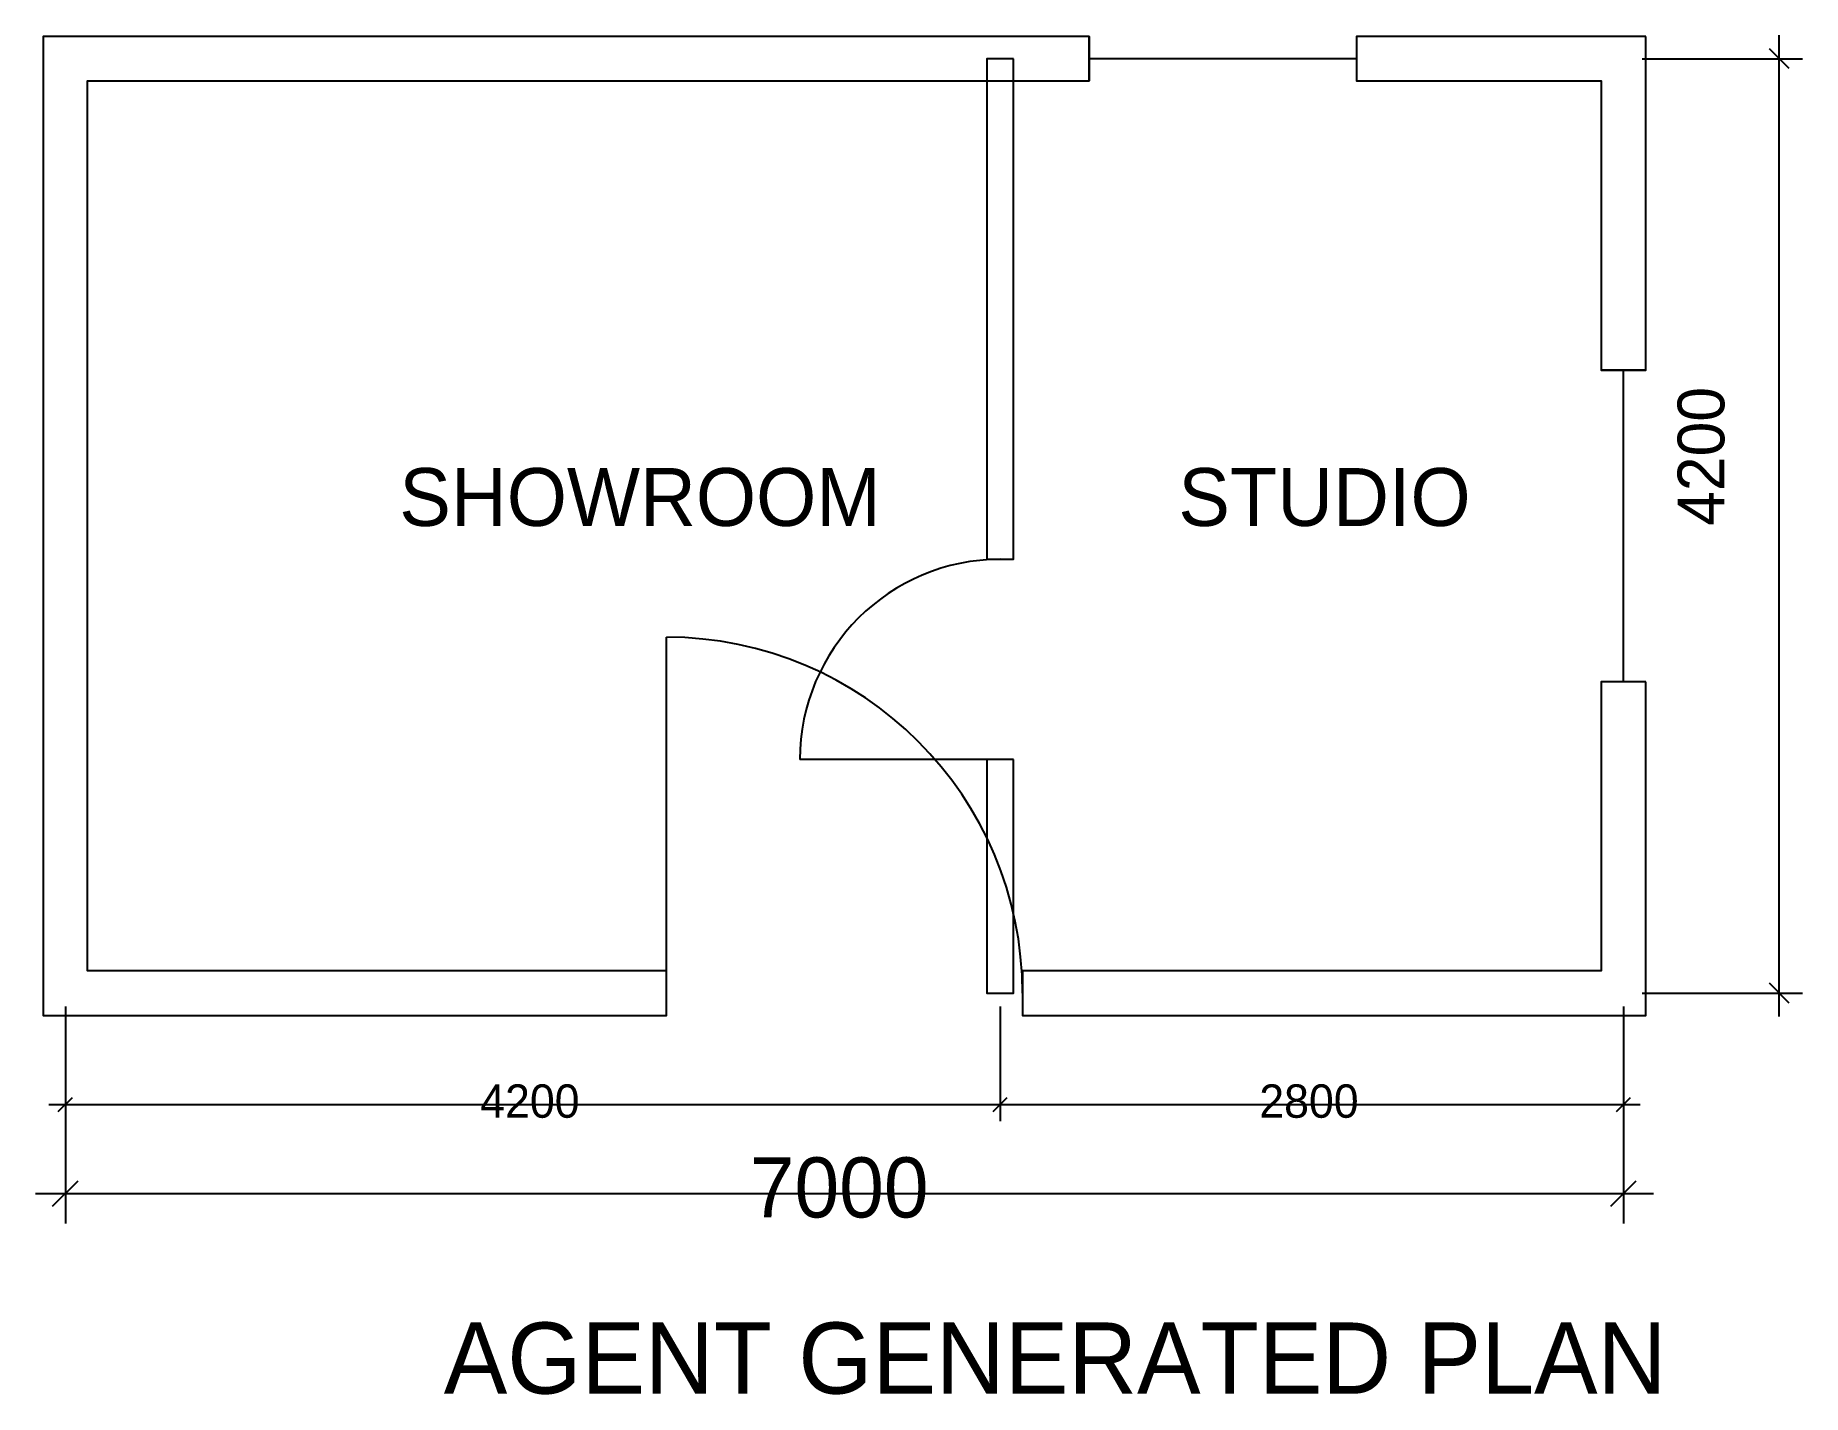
# Model space of a CAD drawing. Extents: x -135 to 7805, y -1805 to 4305.
import ezdxf

# ---------------------------------------------------------------- set-up
doc = ezdxf.new("R2010")
doc.units = 0
for name, color, linetype in [('dims', 8, 'CONTINUOUS'), ('labels', 7, 'CONTINUOUS'), ('walls', 7, 'CONTINUOUS')]:
    doc.layers.add(name, color=color, linetype=linetype)

msp = doc.modelspace()

# ---------------------------------------------------------------- linework, layer by layer
at = {"layer": 'dims'}
for p, q in [((7700, -105), (7700, 4305)), ((7744.547727, 4155.452273), (7655.452273, 4244.547727)), ((7084, 4200), (7805, 4200)), ((7084, 0), (7805, 0)), ((7744.547727, -44.547727), (7655.452273, 44.547727)), ((0, -60), (0, -575)), ((4200, -60), (4200, -575)), ((4200, -60), (4200, -575)), ((7000, -60), (7000, -575)), ((0, -108), (0, -1035)), ((7000, -108), (7000, -1035)), ((-31.819805, -531.819805), (31.819805, -468.180195)), ((4168.180195, -531.819805), (4231.819805, -468.180195)), ((4168.180195, -531.819805), (4231.819805, -468.180195)), ((6968.180195, -531.819805), (7031.819805, -468.180195)), ((-75, -500), (4275, -500)), ((4125, -500), (7075, -500)), ((-57.275649, -957.275649), (57.275649, -842.724351)), ((6942.724351, -957.275649), (7057.275649, -842.724351)), ((-135, -900), (7135, -900))]:
    msp.add_line(p, q, dxfattribs=at)
at = {"layer": 'walls'}
for p, q in [((4600, 4300), (4600, 4100)), ((5800, 4300), (5800, 4100)), ((5800, 4200), (4600, 4200)), ((7100, 2800), (6900, 2800)), ((7000, 1400), (7000, 2800)), ((2700, 0), (2700, 1600)), ((7100, 1400), (6900, 1400)), ((4200, 1050), (3300, 1050))]:
    msp.add_line(p, q, dxfattribs=at)
for points in [[(2700, 100), (100, 100), (100, 4100), (4600, 4100), (4600, 4300), (-100, 4300), (-100, -100), (2700, -100)], [(7100, 4300), (5800, 4300), (5800, 4100), (6900, 4100), (6900, 2800), (7100, 2800)], [(4260, 4200), (4140, 4200), (4140, 1950), (4260, 1950)], [(7100, 1400), (6900, 1400), (6900, 100), (4300, 100), (4300, -100), (7100, -100)], [(4260, 1050), (4140, 1050), (4140, 0), (4260, 0)]]:
    msp.add_lwpolyline(points, close=True, dxfattribs=at)
for centre, radius, start, end in [((4200, 1050), 900, 90, 180), ((2700, 0), 1600, 0, 90)]:
    msp.add_arc(centre, radius, start, end, dxfattribs=at)

# ---------------------------------------------------------------- texts
at = {"layer": 'dims'}
msp.add_text('4200', height=210, rotation=90, dxfattribs=at).set_placement((7453.25, 2100))
for s, height, p in [('4200', 150, (1863.75, -560)), ('2800', 150, (5363.75, -560)), ('7000', 270, (3074.75, -1008))]:
    msp.add_text(s, height=height, dxfattribs=at).set_placement(p)
at = {"layer": 'labels'}
for s, height, p in [('SHOWROOM', 260, (1500, 2100)), ('STUDIO', 260, (5000, 2100)), ('AGENT GENERATED PLAN', 320, (1700, -1800))]:
    msp.add_text(s, height=height, dxfattribs=at).set_placement(p)

doc.saveas('drawing.dxf')
